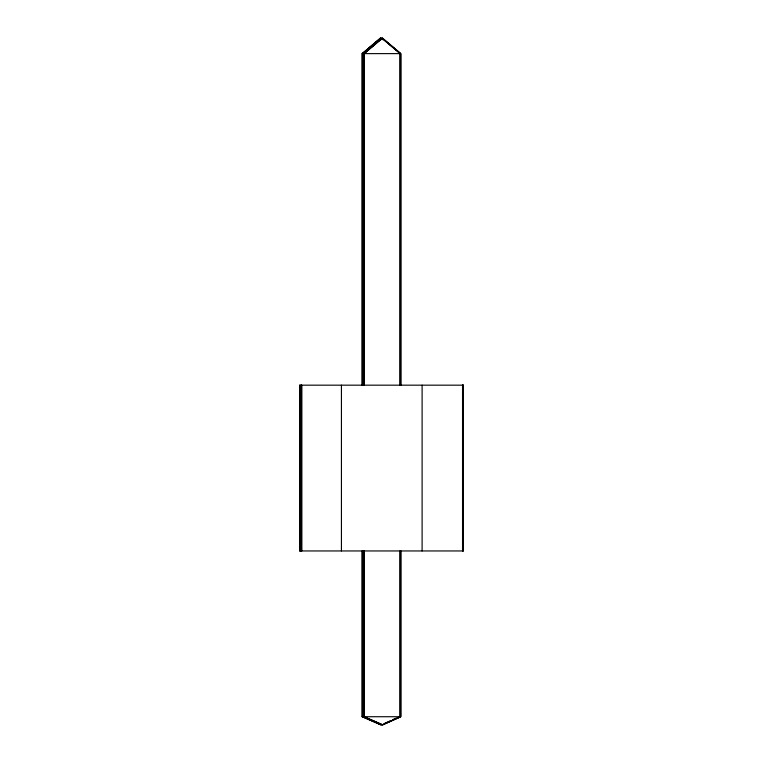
<?xml version="1.0" encoding="UTF-8"?>
<svg xmlns="http://www.w3.org/2000/svg" width="763" height="763" viewBox="0 0 763 763"><rect width="100%" height="100%" fill="white"/><g stroke="black" fill="none" stroke-linecap="round" stroke-linejoin="round"><path stroke-width="1.14" d="M362.158 385.172L362.158 53.62L380.346 38.15L382.091 39.628M380.718 38.15L362.53 53.62L362.53 385.172M381.09 38.15L362.711 53.62L362.711 385.172M364.867 52.885L382.187 38.15L400.651 53.62L400.651 385.172M365.048 52.885L382.549 38.15L400.842 53.62L400.842 385.172M384.523 723.419L390.885 720.549M392.821 719.595L396.188 718.164M362.158 53.62L400.098 53.62L400.098 385.172M362.158 550.953L362.158 716.724L400.098 716.724L400.098 550.953M362.902 716.724L381.347 724.85M381.166 724.85L362.53 716.724L362.53 550.953M362.158 716.724L380.794 724.85M400.098 53.62L381.815 38.15L363.627 53.62L363.627 385.172M382.273 39.628L380.537 38.15L362.349 53.62L362.349 385.172M463.093 385.172L463.093 550.953M462.912 385.172L462.912 550.953M462.731 385.172L462.731 550.953M462.54 385.172L462.54 550.953M422.111 385.172L422.111 550.953M400.842 550.953L400.842 716.724L382.816 724.85L364.18 716.724L364.18 550.953M400.651 550.953L400.651 716.724L382.444 724.85L363.817 716.724L363.817 550.953M400.47 53.62L400.47 385.172M400.47 550.953L400.47 716.724M400.289 385.172L400.289 53.62L382.005 38.15L363.817 53.62L363.817 385.172M400.289 550.953L400.289 716.724L382.072 724.85L363.627 716.724L363.627 550.953M364.18 53.62L364.18 385.172M363.999 53.62L363.999 385.172M363.999 550.953L363.999 716.724M362.711 550.953L362.711 716.724M362.349 550.953L362.349 716.724M341.433 385.172L341.433 550.953M301.738 385.172L301.738 550.953M301.557 385.172L301.557 550.953M301.375 385.172L301.375 550.953M301.185 385.172L301.185 550.953M300.088 385.172L300.088 550.953M299.907 385.172L299.907 550.953M463.284 385.172L299.716 385.172L299.716 550.953L463.284 550.953L463.284 385.172"/></g></svg>
